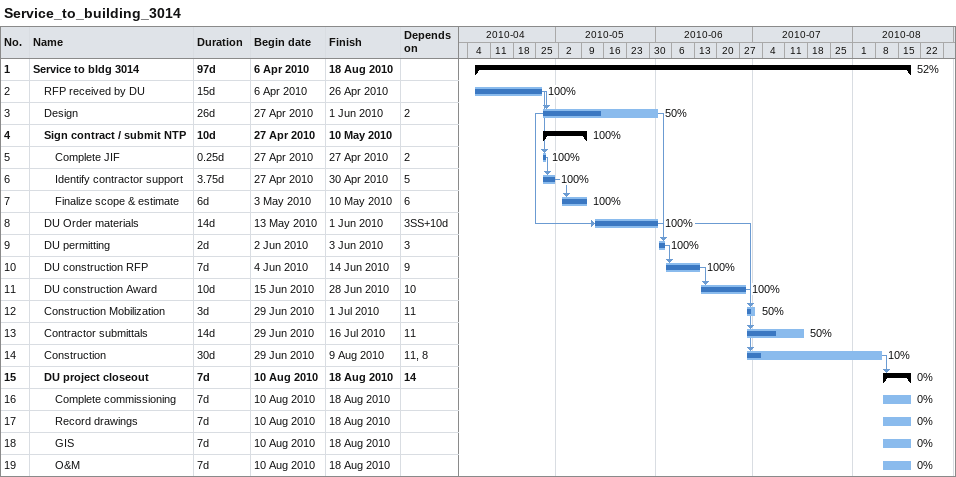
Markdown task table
Service_to_building_3014

| ID | Level | Task | Duration | Start | Finish | Predecessors | % complete |
|---|---|---|---|---|---|---|---|
| 1 | 1 | **Service to bldg 3014** | 97d | 2010-04-06 | 2010-08-18 |  | 52 |
| 2 | 2 | RFP received by DU | 15d | 2010-04-06 | 2010-04-26 |  | 100 |
| 3 | 2 | Design | 26d | 2010-04-27 | 2010-06-01 | 2 | 50 |
| 4 | 2 | **Sign contract / submit NTP** | 10d | 2010-04-27 | 2010-05-10 |  | 100 |
| 5 | 3 | Complete JIF | 0.25d | 2010-04-27 | 2010-04-27 | 2 | 100 |
| 6 | 3 | Identify contractor support | 3.75d | 2010-04-27 | 2010-04-30 | 5 | 100 |
| 7 | 3 | Finalize scope & estimate | 6d | 2010-05-03 | 2010-05-10 | 6 | 100 |
| 8 | 2 | DU Order materials | 14d | 2010-05-13 | 2010-06-01 | 3SS+10d | 100 |
| 9 | 2 | DU permitting | 2d | 2010-06-02 | 2010-06-03 | 3 | 100 |
| 10 | 2 | DU construction RFP | 7d | 2010-06-04 | 2010-06-14 | 9 | 100 |
| 11 | 2 | DU construction Award | 10d | 2010-06-15 | 2010-06-28 | 10 | 100 |
| 12 | 2 | Construction Mobilization | 3d | 2010-06-29 | 2010-07-01 | 11 | 50 |
| 13 | 2 | Contractor submittals | 14d | 2010-06-29 | 2010-07-16 | 11 | 50 |
| 14 | 2 | Construction | 30d | 2010-06-29 | 2010-08-09 | 11, 8 | 10 |
| 15 | 2 | **DU project closeout** | 7d | 2010-08-10 | 2010-08-18 | 14 | 0 |
| 16 | 3 | Complete commissioning | 7d | 2010-08-10 | 2010-08-18 |  | 0 |
| 17 | 3 | Record drawings | 7d | 2010-08-10 | 2010-08-18 |  | 0 |
| 18 | 3 | GIS | 7d | 2010-08-10 | 2010-08-18 |  | 0 |
| 19 | 3 | O&M | 7d | 2010-08-10 | 2010-08-18 |  | 0 |
